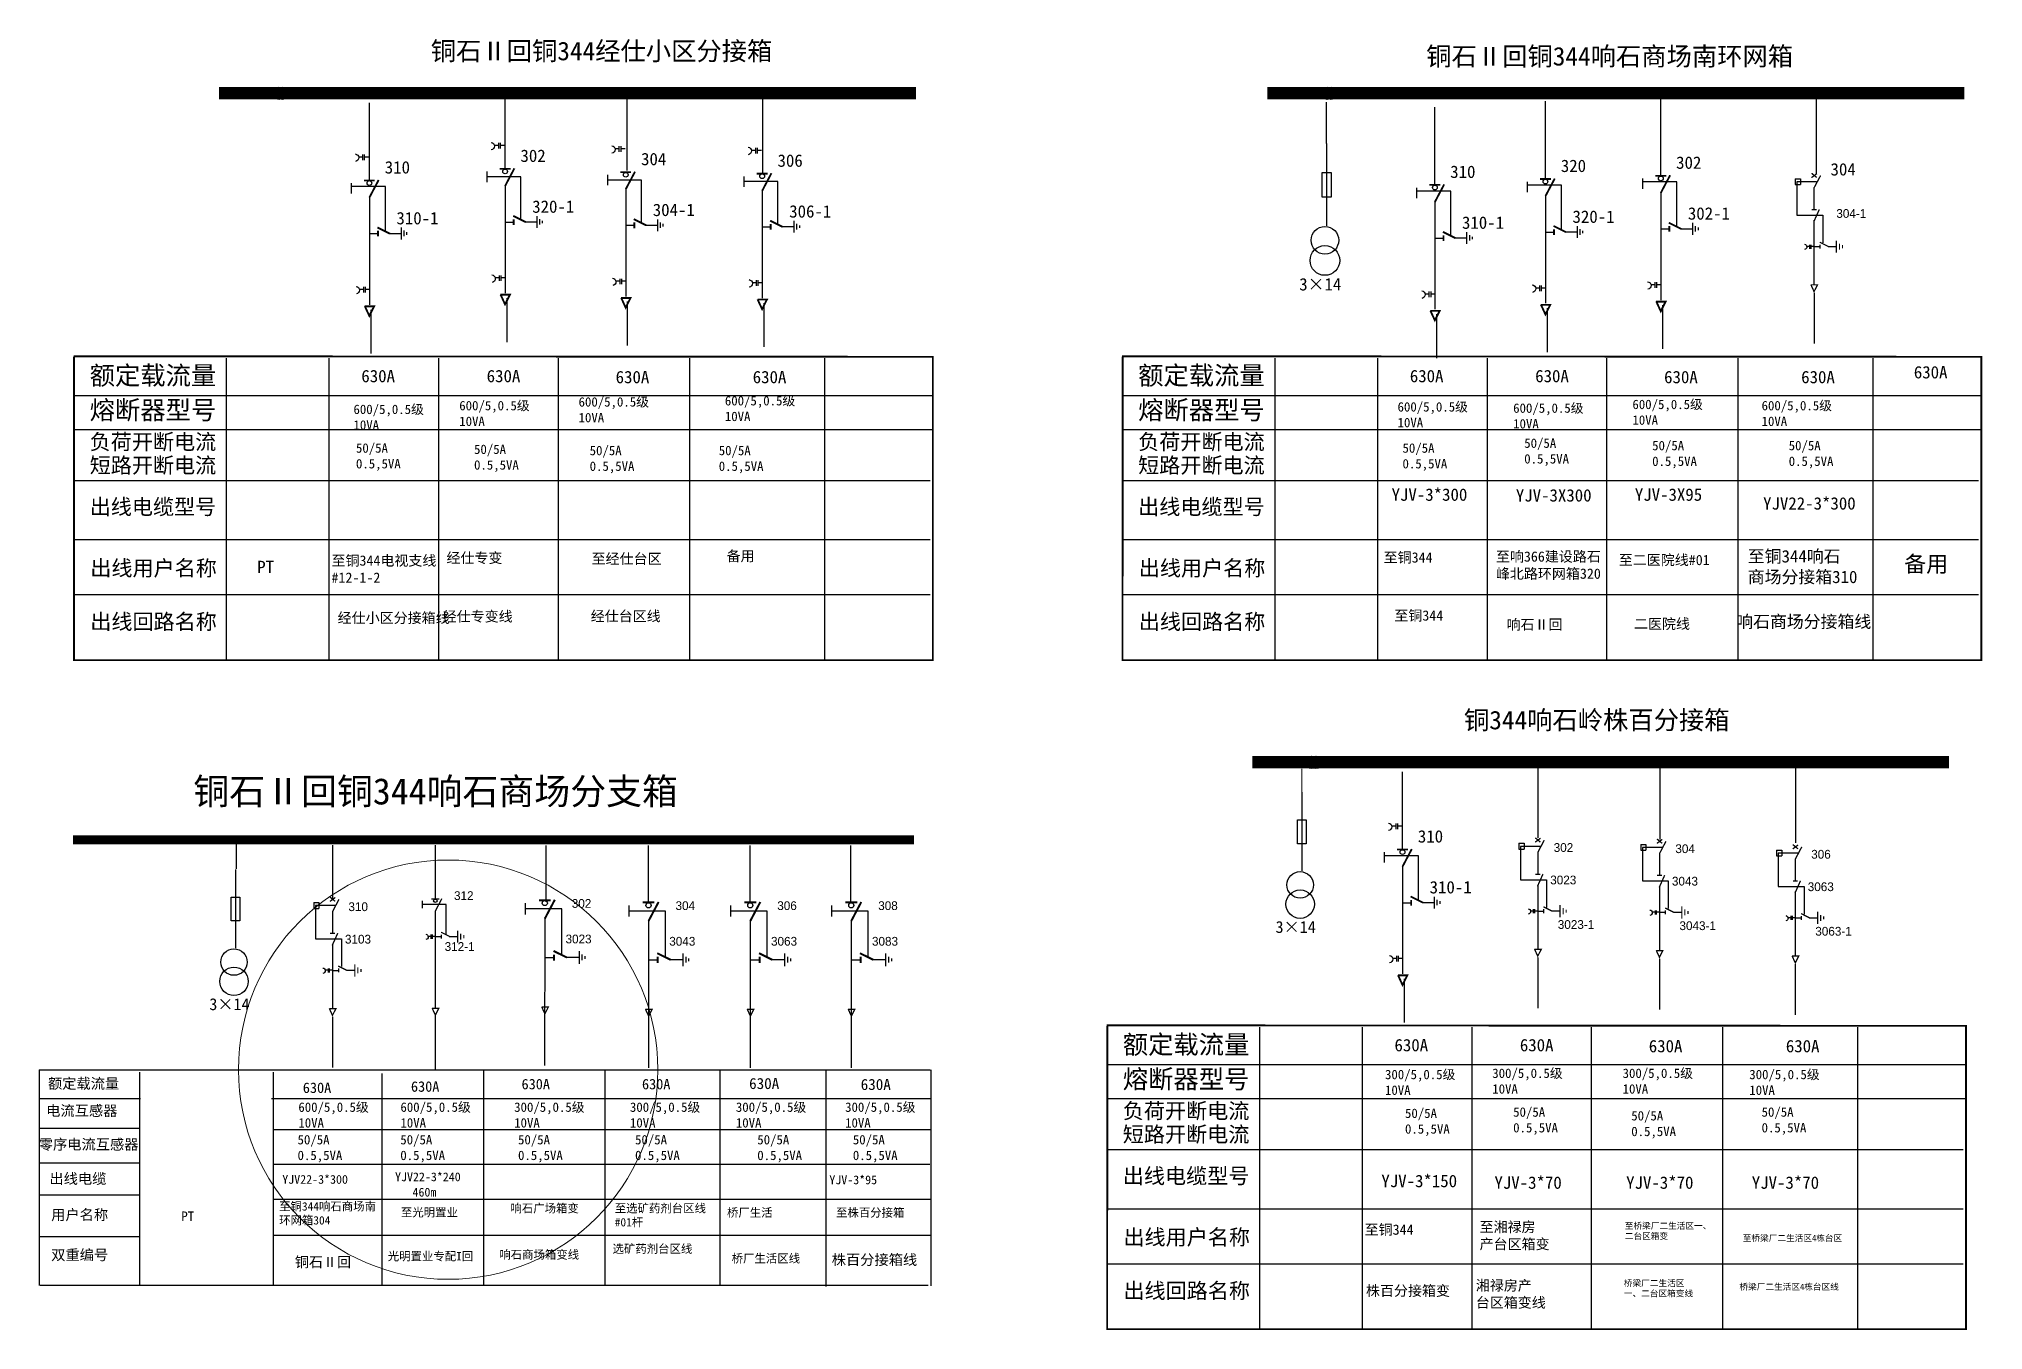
# Model space of a CAD drawing. Extents: x 10 to 324, y -238 to -30.
import ezdxf

# ---------------------------------------------------------------- set-up
doc = ezdxf.new("R2010")
doc.units = 0
doc.header["$LTSCALE"] = 0.774411
doc.linetypes.add('ACAD_ISO02W100', pattern=[15, 12, -3])
doc.linetypes.add('CENTER', pattern=[50.8, 31.75, -6.35, 6.35, -6.35])
doc.layers.get('0').update_dxf_attribs({"linetype": 'CONTINUOUS'})
doc.styles.add('HZ', font='')
doc.styles.add('hztxt_txtstyle_0.00_0_0', font='simkai.ttf')
doc.styles.add('hztxt_txtstyle_1.80_0_0', font='', dxfattribs={"height": 1.8, "bigfont": 'hztxt.shx'})
doc.styles.add('hztxt_txtstyle_2.70_0_0', font='simkai.ttf', dxfattribs={"height": 2.7})
doc.styles.add('KaiTi_GB2312_txtstyle_1.00_0_0', font='simsun.ttc', dxfattribs={"height": 1})
doc.styles.add('KaiTi_GB2312_txtstyle_1.66_0_0', font='simsun.ttc', dxfattribs={"height": 1.659027})
doc.styles.add('KaiTi_GB2312_txtstyle_2.00_0_0', font='simsun.ttc', dxfattribs={"height": 2})
doc.styles.add('KaiTi_GB2312_txtstyle_200.00_0_0200', font='simsun.ttc', dxfattribs={"height": 200})
doc.styles.add('KaiTi_GB2312_txtstyle_3.00_0_0', font='simsun.ttc', dxfattribs={"height": 3})
doc.styles.add('KaiTi_txtstyle_0.95_0_0', font='simsun.ttc', dxfattribs={"height": 0.952327})
doc.styles.add('KaiTi_txtstyle_1.00_0_0', font='simsun.ttc', dxfattribs={"height": 1})
doc.styles.add('KaiTi_txtstyle_1.19_0_0', font='simsun.ttc', dxfattribs={"height": 1.190409})
doc.styles.add('KaiTi_txtstyle_1.35_0_0', font='simsun.ttc', dxfattribs={"height": 1.350814})
doc.styles.add('KaiTi_txtstyle_1.42_0_0', font='simsun.ttc', dxfattribs={"height": 1.418434})
doc.styles.add('SimSun_txtstyle_1.17_0_0', font='simsun.ttc', dxfattribs={"height": 1.174299})
doc.styles.add('SimSun_txtstyle_3.00_0_0', font='simsun.ttc', dxfattribs={"height": 3})
doc.styles.get("Standard").update_dxf_attribs({"font": '', "height": 2.5})
doc.styles.add('STYLE1', font='', dxfattribs={"height": 2.6})
doc.styles.add('仿宋_txtstyle_2.00_0_0', font='simsun.ttc', dxfattribs={"height": 2})
doc.styles.add('仿宋_txtstyle_200.00_0_0200', font='simsun.ttc', dxfattribs={"height": 200})
doc.styles.get('HZ').set_extended_font_data('楷体_GB2312')
doc.styles.get('hztxt_txtstyle_1.80_0_0').set_extended_font_data('hztxt')
doc.styles.get('Standard').set_extended_font_data('SimSun')
doc.styles.get('STYLE1').set_extended_font_data('KaiTi_GB2312')

# ---------------------------------------------------------------- blocks, each defined once
blk = doc.blocks.new('JD')
for points in [[(-2, 0.2), (-2, -0.2), (2, 0.2), (2, -0.2)], [(1, -1.2), (1, -0.8), (-1, -1.2), (-1, -0.8)], [(-0.5, -1.8), (-0.5, -2.2), (0.5, -1.8), (0.5, -2.2)]]:
    blk.add_trace(points)

msp = doc.modelspace()

# ---------------------------------------------------------------- linework, layer by layer
at = {"color": 0}
for p, q in [((63.01, -39.87), (63.01, -52.38)), ((84.95, -38), (84.95, -50.51)), ((104.68, -38.3), (104.68, -50.81)), ((126.6, -38.81), (126.6, -51.32)), ((235.27, -40.59), (235.27, -53.11)), ((253.14, -39.63), (253.14, -52.15)), ((271.79, -39.11), (271.79, -51.63)), ((296.95, -38.82), (296.95, -51.33)), ((217.81, -46.46), (217.81, -59.74)), ((85.01, -53.24), (85.01, -70.66)), ((293.59, -52.15), (293.59, -53.09)), ((293.59, -52.15), (294.44, -52.15)), ((293.59, -53.09), (294.44, -53.09)), ((294.44, -52.15), (294.44, -53.09)), ((63.07, -55.11), (63.07, -72.53)), ((104.51, -53.78), (104.51, -71.19)), ((126.57, -54.02), (126.57, -71.44)), ((235.32, -55.83), (235.32, -73.25)), ((253.2, -54.88), (253.2, -72.29)), ((271.85, -54.36), (271.85, -71.77)), ((296.61, -53.59), (296.61, -57.1)), ((85.01, -59.15), (86.39, -59.15)), ((88.2, -59.11), (90.09, -59.11)), ((104.51, -59.68), (105.89, -59.68)), ((107.7, -59.64), (109.59, -59.64)), ((296.61, -58.86), (296.61, -69.23)), ((63.07, -61.02), (64.45, -61.02)), ((66.26, -60.98), (68.14, -60.98)), ((126.57, -59.93), (127.95, -59.93)), ((129.76, -59.89), (131.64, -59.89)), ((235.32, -61.74), (236.71, -61.74)), ((238.52, -61.7), (240.4, -61.7)), ((253.2, -60.78), (254.58, -60.78)), ((256.39, -60.74), (258.28, -60.74)), ((271.85, -60.26), (273.23, -60.26)), ((275.04, -60.22), (276.92, -60.22)), ((296.61, -63.12), (297.6, -63.12)), ((298.88, -63.09), (300.21, -63.09)), ((85.27, -71.46), (85.27, -78.55)), ((104.77, -72), (104.77, -79.09)), ((126.82, -72.24), (126.82, -79.33)), ((63.32, -73.33), (63.32, -80.42)), ((235.58, -74.06), (235.58, -81.15)), ((253.46, -73.1), (253.46, -80.19)), ((272.1, -72.58), (272.1, -79.67)), ((39.94, -81.14), (39.94, -129.98)), ((56.53, -81.14), (56.53, -129.98)), ((74.25, -81.14), (74.25, -129.98)), ((93.57, -81.14), (93.57, -129.98)), ((114.8, -81.14), (114.8, -129.98)), ((136.64, -81.14), (136.64, -129.98)), ((209.45, -81.14), (209.45, -129.98)), ((226.03, -81.14), (226.03, -129.98)), ((243.75, -81.14), (243.75, -129.98)), ((263.07, -81.14), (263.07, -129.98)), ((284.3, -81.14), (284.3, -129.98)), ((306.14, -81.14), (306.14, -129.98)), ((15.18, -87.18), (154.01, -87.18)), ((184.69, -87.18), (323.51, -87.18)), ((15.47, -92.68), (154.01, -92.68)), ((184.98, -92.68), (323.51, -92.68)), ((15.47, -100.95), (153.72, -100.95)), ((184.98, -100.95), (323.22, -100.95)), ((15.47, -110.5), (153.72, -110.5)), ((184.98, -110.5), (323.22, -110.5)), ((15.47, -119.39), (153.72, -119.39)), ((184.98, -119.39), (323.22, -119.39)), ((251.98, -146.18), (251.98, -158.69)), ((271.7, -146.48), (271.7, -158.99)), ((293.63, -146.99), (293.63, -159.5)), ((230.03, -148.05), (230.03, -160.56)), ((213.79, -151.35), (213.79, -164.07)), ((41.53, -159.04), (41.53, -163.71)), ((57.11, -159.9), (57.11, -168.57)), ((73.73, -159.9), (73.73, -168.57)), ((91.58, -159.95), (91.58, -169.05)), ((108.12, -159.95), (108.12, -169.05)), ((124.57, -159.95), (124.57, -169.05)), ((140.85, -159.95), (140.85, -169.05)), ((248.92, -159.6), (249.77, -159.6)), ((248.92, -159.6), (248.92, -160.54)), ((249.77, -159.6), (249.77, -160.54)), ((268.6, -159.79), (269.45, -159.79)), ((268.6, -159.79), (268.6, -160.73)), ((269.45, -159.79), (269.45, -160.73)), ((230.09, -163.29), (230.09, -180.71)), ((248.92, -160.54), (249.77, -160.54)), ((251.95, -161.04), (251.95, -164.55)), ((268.6, -160.73), (269.45, -160.73)), ((271.62, -161.23), (271.62, -164.74)), ((290.56, -160.69), (291.41, -160.69)), ((290.56, -160.69), (290.56, -161.63)), ((290.56, -161.63), (291.41, -161.63)), ((291.41, -160.69), (291.41, -161.63)), ((293.58, -162.13), (293.58, -165.64)), ((41.42, -163.83), (41.42, -176.55)), ((251.95, -166.31), (251.95, -176.68)), ((271.62, -166.5), (271.62, -176.88)), ((54.07, -169.17), (54.07, -170.12)), ((54.07, -169.17), (54.92, -169.17)), ((54.92, -169.17), (54.92, -170.12)), ((230.09, -169.2), (231.48, -169.2)), ((233.28, -169.16), (235.17, -169.16)), ((293.58, -167.4), (293.58, -177.77)), ((54.07, -170.12), (54.92, -170.12)), ((57.1, -170.61), (57.1, -174.13)), ((73.73, -170.5), (73.73, -186.25)), ((91.43, -171.71), (91.4, -195.55)), ((108.2, -172.07), (108.17, -195.92)), ((124.65, -172.07), (124.62, -195.92)), ((140.97, -172.07), (140.94, -195.92)), ((251.95, -170.57), (252.93, -170.57)), ((254.21, -170.54), (255.54, -170.54)), ((271.62, -170.76), (272.6, -170.76)), ((273.88, -170.73), (275.22, -170.73)), ((293.58, -171.66), (294.56, -171.66)), ((295.84, -171.63), (297.18, -171.63)), ((57.1, -175.88), (57.1, -186.26)), ((73.73, -174.68), (74.71, -174.68)), ((75.99, -174.65), (77.32, -174.65)), ((91.43, -178.07), (92.92, -178.07)), ((94.87, -178.03), (96.91, -178.03)), ((108.2, -178.44), (109.69, -178.44)), ((111.64, -178.4), (113.68, -178.4)), ((124.65, -178.44), (126.14, -178.44)), ((128.09, -178.4), (130.13, -178.4)), ((140.97, -178.44), (142.47, -178.44)), ((144.41, -178.4), (146.45, -178.4)), ((57.1, -180.14), (58.08, -180.14)), ((59.36, -180.12), (60.69, -180.12)), ((230.35, -181.51), (230.35, -188.6)), ((206.97, -189.32), (206.97, -238.16)), ((223.55, -189.32), (223.55, -238.16)), ((241.27, -189.32), (241.27, -238.16)), ((260.59, -189.32), (260.59, -238.16)), ((281.82, -189.32), (281.82, -238.16)), ((303.67, -189.32), (303.67, -238.16)), ((182.21, -195.37), (321.04, -195.37)), ((26.05, -200.89), (9.76, -200.89)), ((182.5, -200.86), (321.04, -200.86)), ((25.99, -205.69), (9.7, -205.69)), ((182.5, -209.13), (320.75, -209.13)), ((25.99, -211.34), (9.7, -211.34)), ((25.93, -216.5), (9.64, -216.5)), ((182.5, -218.68), (320.75, -218.68)), ((25.99, -223.21), (9.7, -223.21)), ((182.5, -227.57), (320.75, -227.57))]:
    msp.add_line(p, q, dxfattribs=at)
at = {"color": 0, "linetype": 'Continuous'}
for p, q in [((217.81, -46.46), (217.8, -39.76)), ((90.14, -58.18), (90.14, -60.08)), ((90.58, -58.67), (90.58, -59.55)), ((91.02, -58.93), (91.02, -59.33)), ((109.64, -58.72), (109.64, -60.62)), ((110.08, -59.21), (110.08, -60.09)), ((110.52, -59.46), (110.52, -59.87)), ((131.7, -58.96), (131.7, -60.86)), ((132.14, -59.45), (132.14, -60.33)), ((132.58, -59.71), (132.58, -60.11)), ((276.97, -59.3), (276.97, -61.2)), ((68.2, -60.05), (68.2, -61.95)), ((68.64, -60.54), (68.64, -61.42)), ((69.08, -60.8), (69.08, -61.2)), ((240.45, -60.78), (240.45, -62.68)), ((240.9, -61.27), (240.9, -62.15)), ((241.34, -61.52), (241.34, -61.93)), ((258.33, -59.82), (258.33, -61.72)), ((258.77, -60.31), (258.77, -61.19)), ((259.21, -60.56), (259.21, -60.97)), ((277.42, -59.79), (277.42, -60.67)), ((277.86, -60.04), (277.86, -60.45)), ((235.22, -168.23), (235.22, -170.13)), ((235.66, -168.72), (235.66, -169.6)), ((236.1, -168.98), (236.1, -169.38)), ((96.96, -177.04), (96.96, -179.09)), ((97.44, -177.57), (97.44, -178.51)), ((97.91, -177.84), (97.91, -178.28)), ((113.73, -177.4), (113.73, -179.45)), ((114.21, -177.93), (114.21, -178.88)), ((114.68, -178.21), (114.68, -178.65)), ((130.18, -177.4), (130.18, -179.45)), ((130.66, -177.93), (130.66, -178.88)), ((131.14, -178.21), (131.14, -178.65)), ((146.5, -177.4), (146.5, -179.45)), ((146.98, -177.93), (146.98, -178.88)), ((147.46, -178.21), (147.46, -178.65)), ((9.67, -196.2), (153.74, -196.2)), ((9.73, -231.12), (9.73, -196.2)), ((25.91, -196.58), (25.91, -231.12)), ((47.53, -196.58), (47.53, -231.12)), ((65.06, -196.81), (65.06, -231.1)), ((81.54, -196.27), (81.54, -231.11)), ((119.73, -196.29), (119.73, -231.14)), ((136.88, -196.41), (136.88, -231.26)), ((153.83, -196.23), (153.83, -231.15)), ((47.27, -200.87), (153.79, -200.87)), ((47.53, -205.88), (153.83, -205.88))]:
    msp.add_line(p, q, dxfattribs=at)
at = {"color": 0, "linetype": 'ACAD_ISO02W100'}
for p, q in [((297.04, -52.64), (293.86, -52.64)), ((293.86, -52.64), (293.86, -58.05)), ((293.86, -58.05), (298.06, -58.05)), ((298.06, -58.05), (298.06, -62.51)), ((249.19, -160.09), (249.19, -165.5)), ((252.37, -160.09), (249.19, -160.09)), ((268.87, -160.28), (268.87, -165.69)), ((272.05, -160.28), (268.87, -160.28)), ((290.83, -161.18), (290.83, -166.59)), ((294.01, -161.18), (290.83, -161.18)), ((249.19, -165.5), (253.39, -165.5)), ((253.39, -165.5), (253.39, -169.96)), ((268.87, -165.69), (273.06, -165.69)), ((273.06, -165.69), (273.06, -170.15)), ((57.52, -169.66), (54.34, -169.66)), ((54.34, -169.66), (54.34, -175.07)), ((290.83, -166.59), (295.02, -166.59)), ((295.02, -166.59), (295.02, -171.05)), ((54.34, -175.07), (58.54, -175.07)), ((58.54, -175.07), (58.54, -179.53))]:
    msp.add_line(p, q, dxfattribs=at)
at = {"color": 0, "linetype": 'CENTER'}
for p, q in [((296.62, -70.62), (296.62, -78.81)), ((251.95, -178.08), (251.95, -186.26)), ((271.63, -178.27), (271.63, -186.45)), ((293.59, -179.16), (293.59, -187.35)), ((57.1, -187.65), (57.1, -195.83)), ((73.73, -187.52), (73.73, -196.22))]:
    msp.add_line(p, q, dxfattribs=at)
at = {"color": 7, "linetype": 'Continuous', "lineweight": 0, "ltscale": 0.328981}
msp.add_line((213.79, -151.35), (213.79, -147.58), dxfattribs=at)
at = {"linetype": 'Continuous'}
for p, q in [((101.16, -196.27), (101.16, -231.11)), ((47.53, -211.49), (153.65, -211.49)), ((47.53, -217.16), (153.94, -217.16)), ((47.53, -222.94), (153.79, -222.94)), ((153.42, -231.12), (9.84, -231.12))]:
    msp.add_line(p, q, dxfattribs=at)
at = {"color": 0}
for points, const_width in [([(38.76, -38.3), (151.42, -38.3)], 2), ([(208.26, -38.3), (320.92, -38.3)], 2), ([(62.18, -52.42), (63.95, -52.42)], 0.3), ([(63.07, -55.19), (64.57, -52.34)], 0.3), ([(84.13, -50.55), (85.89, -50.55)], 0.3), ([(85.01, -53.32), (86.51, -50.47)], 0.3), ([(103.62, -51.09), (105.39, -51.09)], 0.3), ([(104.51, -53.85), (106.01, -51.01)], 0.3), ([(125.68, -51.33), (127.45, -51.33)], 0.3), ([(126.57, -54.1), (128.07, -51.25)], 0.3), ([(234.44, -53.14), (236.21, -53.14)], 0.3), ([(235.32, -55.91), (236.82, -53.07)], 0.3), ([(252.31, -52.18), (254.08, -52.18)], 0.3), ([(253.2, -54.95), (254.7, -52.11)], 0.3), ([(270.96, -51.67), (272.73, -51.67)], 0.3), ([(271.85, -54.43), (273.35, -51.59)], 0.3), ([(296.21, -51.97), (297.07, -51.32)], 0.213), ([(296.22, -51.26), (297.05, -51.95)], 0.213), ([(296.61, -53.64), (297.68, -51.63)], 0.213), ([(86.32, -58.15), (88.32, -59.15)], 0.3), ([(86.39, -58.69), (86.39, -59.61)], 0.3), ([(105.82, -58.68), (107.82, -59.68)], 0.3), ([(105.89, -59.22), (105.89, -60.14)], 0.3), ([(127.87, -58.93), (129.87, -59.93)], 0.3), ([(127.95, -59.47), (127.95, -60.39)], 0.3), ([(254.51, -59.78), (256.51, -60.78)], 0.3), ([(273.15, -59.26), (275.15, -60.26)], 0.3), ([(273.23, -59.8), (273.23, -60.72)], 0.3), ([(296.23, -57.16), (297.02, -57.16)], 0.213), ([(296.57, -59.12), (297.47, -57.11)], 0.213), ([(64.37, -60.02), (66.37, -61.02)], 0.3), ([(64.45, -60.55), (64.45, -61.48)], 0.3), ([(236.63, -60.74), (238.63, -61.74)], 0.3), ([(236.71, -61.28), (236.71, -62.2)], 0.3), ([(254.58, -60.32), (254.58, -61.24)], 0.3), ([(297.54, -62.41), (298.96, -63.12)], 0.213), ([(297.6, -62.79), (297.6, -63.44)], 0.213), ([(84.26, -70.9), (85.79, -70.9), (85, -72.45), (84.28, -70.88)], 0.3), ([(103.76, -71.44), (105.28, -71.44), (104.5, -72.99), (103.78, -71.41)], 0.3), ([(125.82, -71.68), (127.34, -71.68), (126.56, -73.23), (125.83, -71.66)], 0.3), ([(271.09, -72.02), (272.62, -72.02), (271.84, -73.57), (271.11, -71.99)], 0.3), ([(296.09, -69.3), (297.17, -69.3), (296.62, -70.39), (296.11, -69.28)], 0.213), ([(62.31, -72.77), (63.84, -72.77), (63.06, -74.32), (62.33, -72.75)], 0.3), ([(234.57, -73.5), (236.1, -73.5), (235.32, -75.04), (234.59, -73.47)], 0.3), ([(252.45, -72.54), (253.97, -72.54), (253.19, -74.08), (252.47, -72.51)], 0.3), ([(15.24, -80.85), (154.3, -80.94)], 0.3), ([(15.32, -129.86), (15.33, -80.94)], 0.3), ([(154.16, -80.94), (154.16, -129.86)], 0.3), ([(184.75, -80.85), (323.8, -80.94)], 0.3), ([(184.83, -129.86), (184.84, -80.94)], 0.3), ([(323.66, -80.94), (323.66, -129.86)], 0.3), ([(154.3, -129.98), (15.18, -129.98)], 0.3), ([(323.8, -129.98), (184.69, -129.98)], 0.3), ([(205.79, -146.48), (318.44, -146.48)], 2), ([(15.16, -159.04), (151.11, -159.04)], 1.42), ([(251.54, -159.42), (252.41, -158.77)], 0.213), ([(251.55, -158.71), (252.38, -159.41)], 0.213), ([(251.95, -161.09), (253.01, -159.08)], 0.213), ([(271.22, -159.61), (272.08, -158.97)], 0.213), ([(271.22, -158.9), (272.06, -159.6)], 0.213), ([(271.62, -161.29), (272.68, -159.27)], 0.213), ([(293.18, -160.51), (294.04, -159.86)], 0.213), ([(293.18, -159.8), (294.02, -160.49)], 0.213), ([(293.58, -162.18), (294.64, -160.17)], 0.213), ([(229.21, -160.6), (230.98, -160.6)], 0.3), ([(230.09, -163.37), (231.59, -160.52)], 0.3), ([(251.56, -164.61), (252.35, -164.61)], 0.213), ([(251.9, -166.57), (252.8, -164.56)], 0.213), ([(271.24, -164.8), (272.03, -164.8)], 0.213), ([(271.58, -166.76), (272.47, -164.76)], 0.213), ([(293.2, -165.7), (293.99, -165.7)], 0.213), ([(293.54, -167.66), (294.43, -165.65)], 0.213), ([(56.7, -168.29), (57.53, -168.98)], 0.213), ([(56.69, -169), (57.56, -168.35)], 0.213), ([(57.1, -170.67), (58.16, -168.65)], 0.213), ([(73.1, -168.59), (74.36, -168.59)], 0.212), ([(73.73, -170.55), (74.79, -168.54)], 0.212), ([(90.48, -168.8), (92.38, -168.8)], 0.324), ([(91.43, -171.79), (93.05, -168.72)], 0.324), ([(107.25, -169.17), (109.15, -169.17)], 0.324), ([(108.2, -172.16), (109.82, -169.09)], 0.324), ([(123.7, -169.17), (125.61, -169.17)], 0.324), ([(124.65, -172.16), (126.27, -169.09)], 0.324), ([(140.02, -169.17), (141.93, -169.17)], 0.324), ([(140.97, -172.16), (142.59, -169.09)], 0.324), ([(231.4, -168.2), (233.4, -169.2)], 0.3), ([(231.48, -168.74), (231.48, -169.66)], 0.3), ([(252.87, -169.86), (254.29, -170.57)], 0.213), ([(252.93, -170.24), (252.93, -170.9)], 0.213), ([(272.55, -170.05), (273.97, -170.76)], 0.213), ([(272.6, -170.43), (272.6, -171.09)], 0.213), ([(294.51, -170.95), (295.92, -171.66)], 0.213), ([(294.56, -171.33), (294.56, -171.98)], 0.213), ([(56.72, -174.18), (57.5, -174.18)], 0.213), ([(57.05, -176.14), (57.95, -174.14)], 0.213), ([(74.65, -173.97), (76.07, -174.68)], 0.212), ([(74.71, -174.35), (74.71, -175.01)], 0.212), ([(92.84, -177), (95, -178.07)], 0.324), ([(92.92, -177.58), (92.92, -178.57)], 0.324), ([(109.61, -177.37), (111.77, -178.44)], 0.324), ([(109.69, -177.95), (109.69, -178.94)], 0.324), ([(126.06, -177.37), (128.22, -178.44)], 0.324), ([(126.14, -177.95), (126.14, -178.94)], 0.324), ([(142.38, -177.37), (144.54, -178.44)], 0.324), ([(142.47, -177.95), (142.47, -178.94)], 0.324), ([(251.42, -176.75), (252.51, -176.75), (251.95, -177.84), (251.44, -176.73)], 0.213), ([(271.1, -176.94), (272.18, -176.94), (271.63, -178.04), (271.11, -176.92)], 0.213), ([(293.06, -177.84), (294.14, -177.84), (293.59, -178.93), (293.07, -177.82)], 0.213), ([(58.02, -179.43), (59.44, -180.14)], 0.213), ([(58.08, -179.82), (58.08, -180.47)], 0.213), ([(229.34, -180.95), (230.87, -180.95), (230.09, -182.5), (229.36, -180.93)], 0.3), ([(56.57, -186.32), (57.66, -186.32), (57.1, -187.42), (56.59, -186.3)], 0.213), ([(73.21, -186.28), (74.29, -186.28), (73.73, -187.37), (73.22, -186.26)], 0.212), ([(90.92, -186.07), (92, -186.07), (91.45, -187.17), (90.93, -186.06)], 0.212), ([(107.69, -186.44), (108.77, -186.44), (108.22, -187.54), (107.7, -186.42)], 0.212), ([(124.14, -186.44), (125.22, -186.44), (124.67, -187.54), (124.15, -186.42)], 0.212), ([(140.46, -186.44), (141.54, -186.44), (140.99, -187.54), (140.48, -186.42)], 0.212), ([(182.27, -189.03), (321.32, -189.12)], 0.3), ([(182.35, -238.04), (182.36, -189.12)], 0.3), ([(321.18, -189.12), (321.18, -238.04)], 0.3), ([(321.32, -238.16), (182.21, -238.16)], 0.3)]:
    msp.add_lwpolyline(points, dxfattribs=dict(at, const_width=const_width))
for points in [[(82.75, -46.27, -0.877934), (82.77, -47.48)], [(102.25, -46.8, -0.877934), (102.27, -48.02)], [(124.3, -47.05, -0.877934), (124.33, -48.26)], [(60.8, -48.14, -0.877934), (60.83, -49.35)], [(295.07, -62.74, -0.877934), (295.09, -63.6)], [(82.88, -67.68, -0.877934), (82.9, -68.9)], [(102.38, -68.21, -0.877934), (102.4, -69.43)], [(124.44, -68.46, -0.877934), (124.46, -69.68)], [(269.72, -68.79, -0.877934), (269.74, -70.01)], [(60.94, -69.55, -0.877934), (60.96, -70.76)], [(233.2, -70.27, -0.877934), (233.22, -71.49)], [(251.07, -69.31, -0.877934), (251.09, -70.53)], [(227.83, -156.32, -0.877934), (227.85, -157.53)], [(250.4, -170.19, -0.877934), (250.42, -171.06)], [(270.08, -170.39, -0.877934), (270.09, -171.25)], [(292.04, -171.28, -0.877934), (292.05, -172.14)], [(72.19, -174.31, -0.877934), (72.2, -175.17)], [(227.96, -177.73, -0.877934), (227.99, -178.95)], [(55.55, -179.77, -0.877934), (55.57, -180.63)]]:
    msp.add_lwpolyline(points, format="xyb", dxfattribs=at)
for points in [[(83.92, -46.78), (83.29, -46.78)], [(83.92, -46.36), (83.92, -47.27)], [(84.2, -46.36), (84.2, -47.27)], [(84.92, -46.78), (84.2, -46.78)], [(103.42, -46.9), (103.42, -47.81)], [(103.7, -46.9), (103.7, -47.81)], [(125.47, -47.14), (125.47, -48.05)], [(125.75, -47.14), (125.75, -48.05)], [(61.97, -48.65), (61.34, -48.65)], [(61.97, -48.23), (61.97, -49.14)], [(62.25, -48.23), (62.25, -49.14)], [(62.98, -48.65), (62.25, -48.65)], [(103.42, -47.32), (102.78, -47.32)], [(104.42, -47.32), (103.7, -47.32)], [(125.47, -47.56), (124.84, -47.56)], [(126.48, -47.56), (125.75, -47.56)], [(60.11, -52.87), (60.11, -54.55)], [(82.06, -51), (82.06, -52.68)], [(101.56, -51.54), (101.56, -53.21)], [(123.61, -51.78), (123.61, -53.46)], [(250.25, -52.64), (250.25, -54.31)], [(268.89, -52.12), (268.89, -53.79)], [(232.37, -53.6), (232.37, -55.27)], [(295.9, -62.81), (295.9, -63.46)], [(296.1, -62.81), (296.1, -63.46)], [(295.9, -63.11), (295.45, -63.11)], [(296.61, -63.11), (296.1, -63.11)], [(84.05, -68.19), (83.42, -68.19)], [(84.05, -67.77), (84.05, -68.68)], [(84.33, -67.77), (84.33, -68.68)], [(85.06, -68.19), (84.33, -68.19)], [(103.55, -68.73), (102.92, -68.73)], [(103.55, -68.31), (103.55, -69.22)], [(103.83, -68.31), (103.83, -69.22)], [(104.56, -68.73), (103.83, -68.73)], [(125.61, -68.97), (124.98, -68.97)], [(125.61, -68.55), (125.61, -69.46)], [(125.89, -68.55), (125.89, -69.46)], [(126.61, -68.97), (125.89, -68.97)], [(270.89, -68.89), (270.89, -69.8)], [(271.17, -68.89), (271.17, -69.8)], [(62.11, -70.06), (61.48, -70.06)], [(62.11, -69.64), (62.11, -70.55)], [(62.39, -69.64), (62.39, -70.55)], [(63.11, -70.06), (62.39, -70.06)], [(234.37, -70.79), (233.73, -70.79)], [(234.37, -70.37), (234.37, -71.28)], [(234.65, -70.37), (234.65, -71.28)], [(235.37, -70.79), (234.65, -70.79)], [(252.24, -69.83), (251.61, -69.83)], [(252.24, -69.41), (252.24, -70.32)], [(252.52, -69.41), (252.52, -70.32)], [(253.25, -69.83), (252.52, -69.83)], [(270.89, -69.31), (270.25, -69.31)], [(271.89, -69.31), (271.17, -69.31)], [(229, -156.83), (228.37, -156.83)], [(229, -156.41), (229, -157.32)], [(229.28, -156.41), (229.28, -157.32)], [(230, -156.83), (229.28, -156.83)], [(227.14, -161.05), (227.14, -162.73)], [(71.59, -168.92), (71.59, -170.1)], [(88.25, -169.29), (88.25, -171.1)], [(105.02, -169.66), (105.02, -171.46)], [(121.47, -169.66), (121.47, -171.46)], [(137.79, -169.66), (137.79, -171.46)], [(251.23, -170.56), (250.78, -170.56)], [(251.23, -170.26), (251.23, -170.91)], [(251.43, -170.26), (251.43, -170.91)], [(251.94, -170.56), (251.43, -170.56)], [(270.91, -170.75), (270.46, -170.75)], [(270.91, -170.45), (270.91, -171.1)], [(271.11, -170.45), (271.11, -171.1)], [(271.62, -170.75), (271.11, -170.75)], [(292.86, -171.65), (292.42, -171.65)], [(292.86, -171.35), (292.86, -172)], [(293.06, -171.35), (293.06, -172)], [(293.58, -171.65), (293.06, -171.65)], [(73.01, -174.67), (72.57, -174.67)], [(73.01, -174.37), (73.01, -175.02)], [(73.21, -174.37), (73.21, -175.02)], [(73.73, -174.67), (73.21, -174.67)], [(229.13, -178.24), (228.5, -178.24)], [(229.13, -177.82), (229.13, -178.73)], [(229.41, -177.82), (229.41, -178.73)], [(230.14, -178.24), (229.41, -178.24)], [(56.38, -180.13), (55.93, -180.13)], [(56.38, -179.83), (56.38, -180.48)], [(56.58, -179.83), (56.58, -180.48)], [(57.09, -180.13), (56.58, -180.13)]]:
    msp.add_lwpolyline(points, dxfattribs=at)
at = {"color": 0, "linetype": 'ACAD_ISO02W100'}
for points in [[(65.65, -60.66), (65.65, -53.42), (60.17, -53.42)], [(87.54, -58.76), (87.54, -51.84), (82.06, -51.84)], [(107.04, -59.29), (107.04, -52.38), (101.56, -52.38)], [(129.1, -59.54), (129.1, -52.62), (123.61, -52.62)], [(255.78, -60.42), (255.78, -53.19), (250.3, -53.19)], [(274.43, -59.9), (274.43, -52.67), (268.95, -52.67)], [(237.91, -61.38), (237.91, -54.14), (232.43, -54.14)], [(232.68, -168.84), (232.68, -161.6), (227.19, -161.6)], [(75.47, -174.35), (75.47, -169.51), (71.59, -169.51)], [(94.16, -177.66), (94.16, -170.19), (88.25, -170.19)], [(110.93, -178.02), (110.93, -170.56), (105.02, -170.56)], [(127.38, -178.02), (127.38, -170.56), (121.47, -170.56)], [(143.7, -178.02), (143.7, -170.56), (137.79, -170.56)]]:
    msp.add_lwpolyline(points, dxfattribs=at)
at = {"color": 0, "linetype": 'Continuous'}
for points in [[(217.1, -51.14), (218.54, -51.14), (218.54, -55.14), (217.1, -55.14)], [(213.11, -155.83), (214.49, -155.83), (214.49, -159.66), (213.11, -159.66)], [(40.74, -168.31), (42.12, -168.31), (42.12, -172.14), (40.74, -172.14)]]:
    msp.add_lwpolyline(points, close=True, dxfattribs=at)
at = {"color": 0}
for centre, radius in [((48.42, -38.32), 0.996), ((49.04, -38.32), 0.996), ((217.93, -38.32), 0.996), ((218.54, -38.32), 0.996), ((63.07, -52.84), 0.384), ((85.01, -50.97), 0.384), ((104.51, -51.51), 0.384), ((126.57, -51.75), 0.384), ((235.32, -53.57), 0.384), ((253.2, -52.61), 0.384), ((271.85, -52.09), 0.384), ((215.45, -146.51), 0.996), ((216.07, -146.51), 0.996), ((230.09, -161.02), 0.384), ((73.73, -168.89), 0.272), ((91.43, -169.26), 0.415), ((108.2, -169.63), 0.415), ((124.65, -169.63), 0.415), ((140.97, -169.63), 0.415)]:
    msp.add_circle(centre, radius, dxfattribs=at)
at = {"color": 0, "linetype": 'Continuous'}
for centre, radius in [((217.55, -62.1), 2.23), ((217.55, -65.36), 2.4), ((213.54, -166.32), 2.14), ((213.54, -169.44), 2.3), ((41.18, -178.8), 2.14), ((41.18, -181.92), 2.3)]:
    msp.add_circle(centre, radius, dxfattribs=at)
at = {"color": 12, "linetype": 'Continuous', "lineweight": 0, "ltscale": 1.315831, "true_color": 0xc00000}
msp.add_circle((75.8, -196.2), 33.9, dxfattribs=at)

# ---------------------------------------------------------------- block references
at = {"color": 0, "rotation": 90}
for p, xscale, yscale, zscale in [((300.23, -63.13), 0.4961187489113745, 0.4961187489113745, 0.4961187489114986), ((255.56, -170.58), 0.4961187489113745, 0.4961187489113745, 0.4961187489114986), ((275.24, -170.77), 0.4961187489113745, 0.4961187489113745, 0.4961187489114986), ((297.2, -171.67), 0.4961187489113745, 0.4961187489113745, 0.4961187489114986), ((77.34, -174.69), 0.4956937966595976, 0.4956937966595976, 0.4956937966596263), ((60.71, -180.15), 0.4961187489113745, 0.4961187489113745, 0.4961187489114986)]:
    msp.add_blockref('JD', p, dxfattribs=dict(at, xscale=xscale, yscale=yscale, zscale=zscale))

# ---------------------------------------------------------------- texts
at = {"color": 0}
for s, height, p in [('310', 2, (65.55, -51.3)), ('310', 2, (237.8, -52.02)), ('320-1', 2, (89.39, -57.65)), ('310-1', 2, (67.44, -59.52)), ('310-1', 2, (239.7, -60.24)), ('3×14', 2, (213.39, -70.21)), ('630A', 2, (61.77, -85.05)), ('630A', 2, (82.03, -85.05)), ('630A', 2, (102.88, -85.21)), ('630A', 2, (125.04, -85.21)), ('630A', 2, (231.27, -85.05)), ('630A', 2, (251.54, -85.05)), ('630A', 2, (272.38, -85.21)), ('630A', 2, (294.54, -85.21)), ('630A', 2, (312.75, -84.43)), ('PT', 2, (44.94, -115.92)), ('310', 2, (232.57, -159.48)), ('310-1', 2, (234.47, -167.7)), ('3×14', 1.915, (209.56, -174.09)), ('3×14', 1.915, (37.19, -186.57)), ('630A', 2, (228.79, -193.23)), ('630A', 2, (249.06, -193.23)), ('630A', 2, (269.9, -193.39)), ('630A', 2, (292.06, -193.39))]:
    msp.add_text(s, height=height, dxfattribs=at).set_placement(p)
at = {"color": 7}
for s, p in [('302', (87.49, -49.43)), ('304', (106.99, -49.96)), ('306', (129.05, -50.21)), ('320', (255.68, -51.06)), ('302', (274.32, -50.54)), ('304', (299.28, -51.62)), ('304-1', (108.88, -58.18)), ('306-1', (130.94, -58.43)), ('320-1', (257.57, -59.28)), ('302-1', (276.22, -58.76)), ('YJV-3*300', (228.32, -104.22)), ('YJV-3X300', (248.41, -104.34)), ('YJV-3X95', (267.65, -104.22))]:
    msp.add_text(s, height=2, dxfattribs=at).set_placement(p)
at = {"color": 7, "style": 'hztxt_txtstyle_1.80_0_0'}
for s, height, p in [('304-1', 1.417, (300.22, -58.47)), ('304', 1.417, (274.2, -161.18)), ('306', 1.417, (296.16, -162.08)), ('3043', 1.417, (273.64, -166.43)), ('3063', 1.417, (295.6, -167.33)), ('310', 1.417, (59.68, -170.56)), ('312', 1.416, (76.75, -168.77)), ('302', 1.416, (95.79, -170.03)), ('304', 1.416, (112.56, -170.39)), ('306', 1.416, (129.01, -170.39)), ('308', 1.416, (145.33, -170.39)), ('3043-1', 1.417, (274.86, -173.63)), ('3103', 1.417, (59.12, -175.81)), ('312-1', 1.416, (75.24, -177)), ('3023', 1.416, (94.78, -175.78)), ('3043', 1.416, (111.55, -176.15)), ('3063', 1.416, (128, -176.15)), ('3083', 1.416, (144.32, -176.15)), ('3063-1', 1.417, (296.82, -174.53))]:
    msp.add_text(s, height=height, dxfattribs=at).set_placement(p)
at = {"color": 0}
for s, height, style, p in [('额定载流量', 3, 'HZ', (17.85, -85.45)), ('额定载流量', 3, 'HZ', (187.35, -85.45)), ('熔断器型号', 3, 'HZ', (17.85, -91.05)), ('熔断器型号', 3, 'HZ', (187.35, -91.05)), ('负荷开断电流', 2.5, 'HZ', (17.85, -95.93)), ('负荷开断电流', 2.5, 'HZ', (187.35, -95.93)), ('短路开断电流', 2.5, 'HZ', (17.85, -99.73)), ('短路开断电流', 2.5, 'HZ', (187.35, -99.73)), ('出线电缆型号', 2.5, 'HZ', (17.85, -106.44)), ('出线电缆型号', 2.5, 'HZ', (187.35, -106.44)), ('出线用户名称', 2.5, 'HZ', (17.95, -116.35)), ('出线用户名称', 2.5, 'HZ', (187.45, -116.35)), ('出线回路名称', 2.5, 'HZ', (17.95, -125.01)), ('出线回路名称', 2.5, 'HZ', (187.45, -125.01)), ('302', 1.417, 'hztxt_txtstyle_1.80_0_0', (254.53, -160.99)), ('3023', 1.417, 'hztxt_txtstyle_1.80_0_0', (253.97, -166.24)), ('3023-1', 1.417, 'hztxt_txtstyle_1.80_0_0', (255.19, -173.44)), ('额定载流量', 3, 'HZ', (184.87, -193.63)), ('熔断器型号', 3, 'HZ', (184.87, -199.23)), ('负荷开断电流', 2.5, 'HZ', (184.87, -204.11)), ('短路开断电流', 2.5, 'HZ', (184.87, -207.91)), ('出线电缆型号', 2.5, 'HZ', (184.87, -214.62)), ('出线用户名称', 2.5, 'HZ', (184.97, -224.53)), ('出线回路名称', 2.5, 'HZ', (184.97, -233.19))]:
    msp.add_text(s, height=height, dxfattribs=dict(at, style=style)).set_placement(p)
at = {"color": 7, "linetype": 'Continuous', "lineweight": 0, "ltscale": 2.042452, "char_height": 3, "attachment_point": 1, "style": 'KaiTi_GB2312_txtstyle_3.00_0_0'}
for s, insert in [('铜石Ⅱ回铜344经仕小区分接箱', (72.99, -29.99)), ('铜344响石岭株百分接箱', (240.02, -138.17))]:
    msp.add_mtext(s, dxfattribs=dict(at, insert=insert))
at = {"color": 7, "linetype": 'Continuous', "attachment_point": 1}
for s, insert, char_height, width, style in [('铜石Ⅱ回铜344响石商场南环网箱', (233.92, -30.84), 3, 68.1646, 'KaiTi_GB2312_txtstyle_3.00_0_0'), ('至铜344电视支线#12-1-2', (56.94, -113.05), 1.659, 17.9705, 'KaiTi_GB2312_txtstyle_1.66_0_0'), ('经仕专变', (75.53, -112.62), 1.659, 23.6319, 'KaiTi_GB2312_txtstyle_1.66_0_0'), ('至经仕台区', (98.99, -112.75), 1.659, 14.322, 'KaiTi_GB2312_txtstyle_1.66_0_0'), ('备用', (120.82, -112.32), 1.659, 17.9705, 'KaiTi_GB2312_txtstyle_1.66_0_0'), ('至铜344', (227.04, -112.55), 1.659, 16.3663, 'KaiTi_GB2312_txtstyle_1.66_0_0'), ('至响366建设路石峰北路环网箱320', (245.19, -112.4), 1.659, 17.9705, 'KaiTi_GB2312_txtstyle_1.66_0_0'), ('至二医院线#01', (265.05, -112.96), 1.659, 17.9705, 'KaiTi_GB2312_txtstyle_1.66_0_0'), ('经仕小区分接箱线', (57.94, -122.32), 1.659, 17.9705, 'KaiTi_GB2312_txtstyle_1.66_0_0'), ('经仕专变线', (74.92, -122.08), 1.659, 17.9705, 'KaiTi_GB2312_txtstyle_1.66_0_0'), ('经仕台区线', (98.85, -122.03), 1.659, 11.5958, 'KaiTi_GB2312_txtstyle_1.66_0_0'), ('至铜344', (228.77, -121.94), 1.659, 11.5958, 'KaiTi_GB2312_txtstyle_1.66_0_0'), ('响石Ⅱ回', (246.91, -123.4), 1.659, 17.9705, 'KaiTi_GB2312_txtstyle_1.66_0_0'), ('二医院线', (267.51, -123.28), 1.659, 17.9705, 'KaiTi_GB2312_txtstyle_1.66_0_0'), ('铜石Ⅱ回铜344响石商场分支箱', (34.61, -149.06), 4.2553, 121.6305, 'SimSun_txtstyle_3.00_0_0'), ('YJV22-3*300', (48.99, -213.23), 1.4184, 27.2211, 'KaiTi_txtstyle_1.00_0_0'), ('YJV22-3*240', (67.22, -212.82), 1.4184, 27.2211, 'KaiTi_txtstyle_1.42_0_0'), ('YJV-3*95', (137.43, -213.31), 1.418, 27.2211, 'KaiTi_txtstyle_1.00_0_0'), ('460m', (70.04, -215.3), 1.418, 27.2211, 'KaiTi_txtstyle_1.42_0_0'), ('至铜344响石商场南环网箱304', (48.48, -217.63), 1.3508, 16.6235, 'KaiTi_txtstyle_0.95_0_0'), ('至光明置业', (68.17, -218.6), 1.351, 16.6235, 'KaiTi_txtstyle_1.35_0_0'), ('响石广场箱变', (85.87, -217.94), 1.351, 16.6235, 'KaiTi_txtstyle_0.95_0_0'), ('至选矿药剂台区线#01杆', (102.74, -217.94), 1.3508, 16.6235, 'KaiTi_txtstyle_0.95_0_0'), ('桥厂生活', (120.88, -218.64), 1.351, 16.6235, 'KaiTi_txtstyle_0.95_0_0'), ('至株百分接箱', (138.51, -218.64), 1.351, 16.6235, 'KaiTi_txtstyle_0.95_0_0'), ('至铜344', (223.97, -221.23), 1.659, 17.9705, 'KaiTi_GB2312_txtstyle_1.66_0_0'), ('至湘禄房^M^J产台区箱变', (242.55, -220.8), 1.659, 23.6319, 'KaiTi_GB2312_txtstyle_1.66_0_0'), ('至桥梁厂二生活区一、二台区箱变', (266.02, -220.94), 1, 14.322, 'KaiTi_GB2312_txtstyle_1.00_0_0'), ('至桥梁厂二生活区4栋台区', (285.09, -222.93), 1, 17.9705, 'KaiTi_GB2312_txtstyle_1.00_0_0'), ('铜石Ⅱ回', (51.02, -226.46), 1.666, 16.6442, 'SimSun_txtstyle_1.17_0_0'), ('光明置业专配I回', (66.04, -225.69), 1.351, 16.6235, 'KaiTi_txtstyle_1.35_0_0'), ('响石商场箱变线', (84.08, -225.43), 1.351, 16.6235, 'KaiTi_txtstyle_0.95_0_0'), ('选矿药剂台区线', (102.38, -224.49), 1.351, 16.6235, 'KaiTi_txtstyle_0.95_0_0'), ('桥厂生活区线', (121.64, -226.05), 1.351, 16.6235, 'KaiTi_txtstyle_0.95_0_0'), ('株百分接箱线', (137.81, -226.08), 1.689, 27.2211, 'KaiTi_txtstyle_1.19_0_0'), ('株百分接箱变', (224.18, -231.11), 1.659, 17.9705, 'KaiTi_GB2312_txtstyle_1.66_0_0'), ('湘禄房产^M^J台区箱变线', (241.94, -230.26), 1.659, 17.9705, 'KaiTi_GB2312_txtstyle_1.66_0_0'), ('桥梁厂二生活区^M^J一、二台区箱变线', (265.87, -230.21), 1, 11.5958, 'KaiTi_GB2312_txtstyle_1.00_0_0')]:
    msp.add_mtext(s, dxfattribs=dict(at, insert=insert, char_height=char_height, width=width, style=style))
at = {"color": 0, "linetype": 'Continuous', "attachment_point": 1}
for s, insert, char_height, width, style in [('\\A1;{\\fSimSun|b0|i0|c134|p2;600/5,0.5级\\P10VA}', (77.6, -88.07), 1.5197, 28.0218, 'hztxt_txtstyle_2.70_0_0'), ('\\A1;{\\fSimSun|b0|i0|c134|p2;600/5,0.5级\\P10VA}', (96.89, -87.47), 1.5197, 28.0218, 'hztxt_txtstyle_2.70_0_0'), ('\\A1;{\\fSimSun|b0|i0|c134|p2;600/5,0.5级\\P10VA}', (120.54, -87.28), 1.5197, 28.0218, 'hztxt_txtstyle_2.70_0_0'), ('\\A1;{\\fSimSun|b0|i0|c134|p2;600/5,0.5级\\P10VA}', (267.26, -87.87), 1.5197, 28.0218, 'hztxt_txtstyle_2.70_0_0'), ('\\A1;{\\fSimSun|b0|i0|c134|p2;600/5,0.5级\\P10VA}', (288.14, -88.07), 1.5197, 28.0218, 'hztxt_txtstyle_2.70_0_0'), ('\\A1;{\\fSimSun|b0|i0|c134|p2;600/5,0.5级\\P10VA}', (60.5, -88.67), 1.5197, 28.0218, 'hztxt_txtstyle_2.70_0_0'), ('\\A1;{\\fSimSun|b0|i0|c134|p2;600/5,0.5级\\P10VA}', (229.29, -88.27), 1.5197, 28.0218, 'hztxt_txtstyle_2.70_0_0'), ('\\A1;{\\fSimSun|b0|i0|c134|p2;600/5,0.5级\\P10VA}', (247.98, -88.47), 1.5197, 28.0218, 'hztxt_txtstyle_2.70_0_0'), ('{\\fSimSun|b0|i0|c134|p2;50/5A\\P0.5,5VA}', (249.77, -94.14), 1.5197, 27.2211, 'hztxt_txtstyle_2.70_0_0'), ('{\\fSimSun|b0|i0|c134|p2;50/5A\\P0.5,5VA}', (60.9, -94.93), 1.5197, 27.2211, 'hztxt_txtstyle_2.70_0_0'), ('{\\fSimSun|b0|i0|c134|p2;50/5A\\P0.5,5VA}', (79.99, -95.13), 1.5197, 27.2211, 'hztxt_txtstyle_2.70_0_0'), ('{\\fSimSun|b0|i0|c134|p2;50/5A\\P0.5,5VA}', (98.68, -95.33), 1.5197, 27.2211, 'hztxt_txtstyle_2.70_0_0'), ('{\\fSimSun|b0|i0|c134|p2;50/5A\\P0.5,5VA}', (119.55, -95.33), 1.5197, 27.2211, 'hztxt_txtstyle_2.70_0_0'), ('{\\fSimSun|b0|i0|c134|p2;50/5A\\P0.5,5VA}', (230.09, -94.93), 1.5197, 27.2211, 'hztxt_txtstyle_2.70_0_0'), ('{\\fSimSun|b0|i0|c134|p2;50/5A\\P0.5,5VA}', (270.45, -94.53), 1.5197, 27.2211, 'hztxt_txtstyle_2.70_0_0'), ('{\\fSimSun|b0|i0|c134|p2;50/5A\\P0.5,5VA}', (292.52, -94.53), 1.5197, 27.2211, 'hztxt_txtstyle_2.70_0_0'), ('{\\fSimSun|b0|i0|c134|p2;额定载流量}', (11.11, -197.59), 1.6885, 27.2211, 'hztxt_txtstyle_2.70_0_0'), ('{\\fSimSun|b0|i0|c134|p2;630A}', (87.67, -197.69), 1.6885, 27.2211, 'hztxt_txtstyle_2.70_0_0'), ('{\\fSimSun|b0|i0|c134|p2;630A}', (107.14, -197.69), 1.6885, 27.2211, 'hztxt_txtstyle_2.70_0_0'), ('{\\fSimSun|b0|i0|c134|p2;630A}', (124.46, -197.54), 1.7894, 14.3888, 'hztxt_txtstyle_0.00_0_0'), ('{\\fSimSun|b0|i0|c134|p2;630A}', (142.5, -197.69), 1.7894, 14.3888, 'hztxt_txtstyle_0.00_0_0'), ('\\A1;{\\fSimSun|b0|i0|c134|p2;300/5,0.5级\\P10VA}', (227.26, -196.22), 1.5197, 28.0218, 'hztxt_txtstyle_2.70_0_0'), ('\\A1;{\\fSimSun|b0|i0|c134|p2;300/5,0.5级\\P10VA}', (244.6, -196.02), 1.5197, 28.0218, 'hztxt_txtstyle_2.70_0_0'), ('\\A1;{\\fSimSun|b0|i0|c134|p2;300/5,0.5级\\P10VA}', (265.67, -196.02), 1.5197, 28.0218, 'hztxt_txtstyle_2.70_0_0'), ('\\A1;{\\fSimSun|b0|i0|c134|p2;300/5,0.5级\\P10VA}', (286.15, -196.22), 1.5197, 28.0218, 'hztxt_txtstyle_2.70_0_0'), ('{\\fSimSun|b0|i0|c134|p2;630A}', (52.31, -198.28), 1.6885, 27.2211, 'hztxt_txtstyle_2.70_0_0'), ('{\\fSimSun|b0|i0|c134|p2;630A}', (69.79, -198.08), 1.6885, 27.2211, 'hztxt_txtstyle_2.70_0_0'), ('{\\fSimSun|b0|i0|c134|p2;电流互感器}', (10.82, -201.98), 1.6885, 27.2211, 'hztxt_txtstyle_2.70_0_0'), ('\\A1;{\\fSimSun|b0|i0|c134|p2;600/5,0.5级\\P10VA}', (51.59, -201.5), 1.5197, 28.0218, 'hztxt_txtstyle_2.70_0_0'), ('\\A1;{\\fSimSun|b0|i0|c134|p2;600/5,0.5级\\P10VA}', (68.09, -201.5), 1.5197, 28.0218, 'hztxt_txtstyle_2.70_0_0'), ('\\A1;{\\fSimSun|b0|i0|c134|p2;300/5,0.5级\\P10VA}', (86.48, -201.5), 1.5197, 28.0218, 'hztxt_txtstyle_2.70_0_0'), ('\\A1;{\\fSimSun|b0|i0|c134|p2;300/5,0.5级\\P10VA}', (105.19, -201.5), 1.5197, 28.0218, 'hztxt_txtstyle_2.70_0_0'), ('\\A1;{\\fSimSun|b0|i0|c134|p2;300/5,0.5级\\P10VA}', (122.32, -201.5), 1.5197, 28.0218, 'hztxt_txtstyle_2.70_0_0'), ('\\A1;{\\fSimSun|b0|i0|c134|p2;300/5,0.5级\\P10VA}', (139.98, -201.5), 1.5197, 28.0218, 'hztxt_txtstyle_2.70_0_0'), ('{\\fSimSun|b0|i0|c134|p2;50/5A\\P0.5,5VA}', (230.49, -202.49), 1.5197, 27.2211, 'hztxt_txtstyle_2.70_0_0'), ('{\\fSimSun|b0|i0|c134|p2;50/5A\\P0.5,5VA}', (247.98, -202.29), 1.5197, 27.2211, 'hztxt_txtstyle_2.70_0_0'), ('{\\fSimSun|b0|i0|c134|p2;50/5A\\P0.5,5VA}', (267.07, -202.89), 1.5197, 27.2211, 'hztxt_txtstyle_2.70_0_0'), ('{\\fSimSun|b0|i0|c134|p2;50/5A\\P0.5,5VA}', (288.14, -202.29), 1.5197, 27.2211, 'hztxt_txtstyle_2.70_0_0'), ('{\\fSimSun|b0|i0|c134|p2;零序电流互感器}', (9.62, -207.43), 1.6885, 27.2211, 'hztxt_txtstyle_2.70_0_0'), ('{\\fSimSun|b0|i0|c134|p2;50/5A\\P0.5,5VA}', (51.46, -206.76), 1.5197, 27.2211, 'hztxt_txtstyle_2.70_0_0'), ('{\\fSimSun|b0|i0|c134|p2;50/5A\\P0.5,5VA}', (68.07, -206.76), 1.5197, 27.2211, 'hztxt_txtstyle_2.70_0_0'), ('{\\fSimSun|b0|i0|c134|p2;50/5A\\P0.5,5VA}', (125.78, -206.76), 1.5197, 27.2211, 'hztxt_txtstyle_2.70_0_0'), ('{\\fSimSun|b0|i0|c134|p2;50/5A\\P0.5,5VA}', (141.23, -206.76), 1.5197, 27.2211, 'hztxt_txtstyle_2.70_0_0'), ('{\\fSimSun|b0|i0|c134|p2;出线电缆}', (11.34, -212.97), 1.6885, 27.2211, 'hztxt_txtstyle_2.70_0_0'), ('{\\fSimSun|b0|i0|c134|p2;用户名称}', (11.63, -218.82), 1.6885, 27.2211, 'hztxt_txtstyle_2.70_0_0'), ('{\\fSimSun|b0|i0|c134|p2;PT}', (32.67, -219.13), 1.5256, 11.8694, 'hztxt_txtstyle_0.00_0_0'), ('{\\fSimSun|b0|i0|c134|p2;双重编号}', (11.63, -225.3), 1.6885, 27.2211, 'hztxt_txtstyle_2.70_0_0')]:
    msp.add_mtext(s, dxfattribs=dict(at, insert=insert, char_height=char_height, width=width, style=style))
at = {"color": 7, "linetype": 'Continuous', "lineweight": 0, "ltscale": 1.751073, "char_height": 2, "attachment_point": 1, "style": 'KaiTi_GB2312_txtstyle_200.00_0_0200'}
for s, insert in [('YJV22-3*300', (288.38, -103.64)), ('响石商场分接箱线', (284.04, -122.75))]:
    msp.add_mtext(s, dxfattribs=dict(at, insert=insert))
at = {"color": 7, "insert": (285.91, -112.19), "char_height": 2, "width": 37.0354, "attachment_point": 1, "style": 'KaiTi_GB2312_txtstyle_2.00_0_0'}
msp.add_mtext('至铜344响石^M^J商场分接箱310', dxfattribs=at)
at = {"color": 0, "insert": (311.19, -113.13), "char_height": 2.6105, "width": 37.0354, "attachment_point": 1, "style": 'STYLE1'}
msp.add_mtext('{\\fSimSun|b0|i0|c134|p2;备用}', dxfattribs=at)
at = {"linetype": 'Continuous', "char_height": 1.5197, "width": 27.2211, "attachment_point": 1, "style": 'hztxt_txtstyle_2.70_0_0'}
for insert in [(87.1, -206.76), (106.02, -206.76)]:
    msp.add_mtext('{\\fSimSun|b0|i0|c134|p2;50/5A\\P0.5,5VA}', dxfattribs=dict(at, insert=insert))
at = {"color": 7, "linetype": 'Continuous', "lineweight": 0, "ltscale": 2.538431, "attachment_point": 1}
for s, insert, char_height, style in [('YJV-3*150', (226.67, -213.2), 2, '仿宋_txtstyle_200.00_0_0200'), ('YJV-3*70', (244.95, -213.46), 2, '仿宋_txtstyle_2.00_0_0'), ('YJV-3*70', (266.24, -213.46), 2, '仿宋_txtstyle_2.00_0_0'), ('YJV-3*70', (286.55, -213.46), 2, '仿宋_txtstyle_2.00_0_0'), ('桥梁厂二生活区4栋台区线', (284.55, -230.8), 1, 'KaiTi_GB2312_txtstyle_1.00_0_0')]:
    msp.add_mtext(s, dxfattribs=dict(at, insert=insert, char_height=char_height, style=style))

doc.saveas('drawing.dxf')
